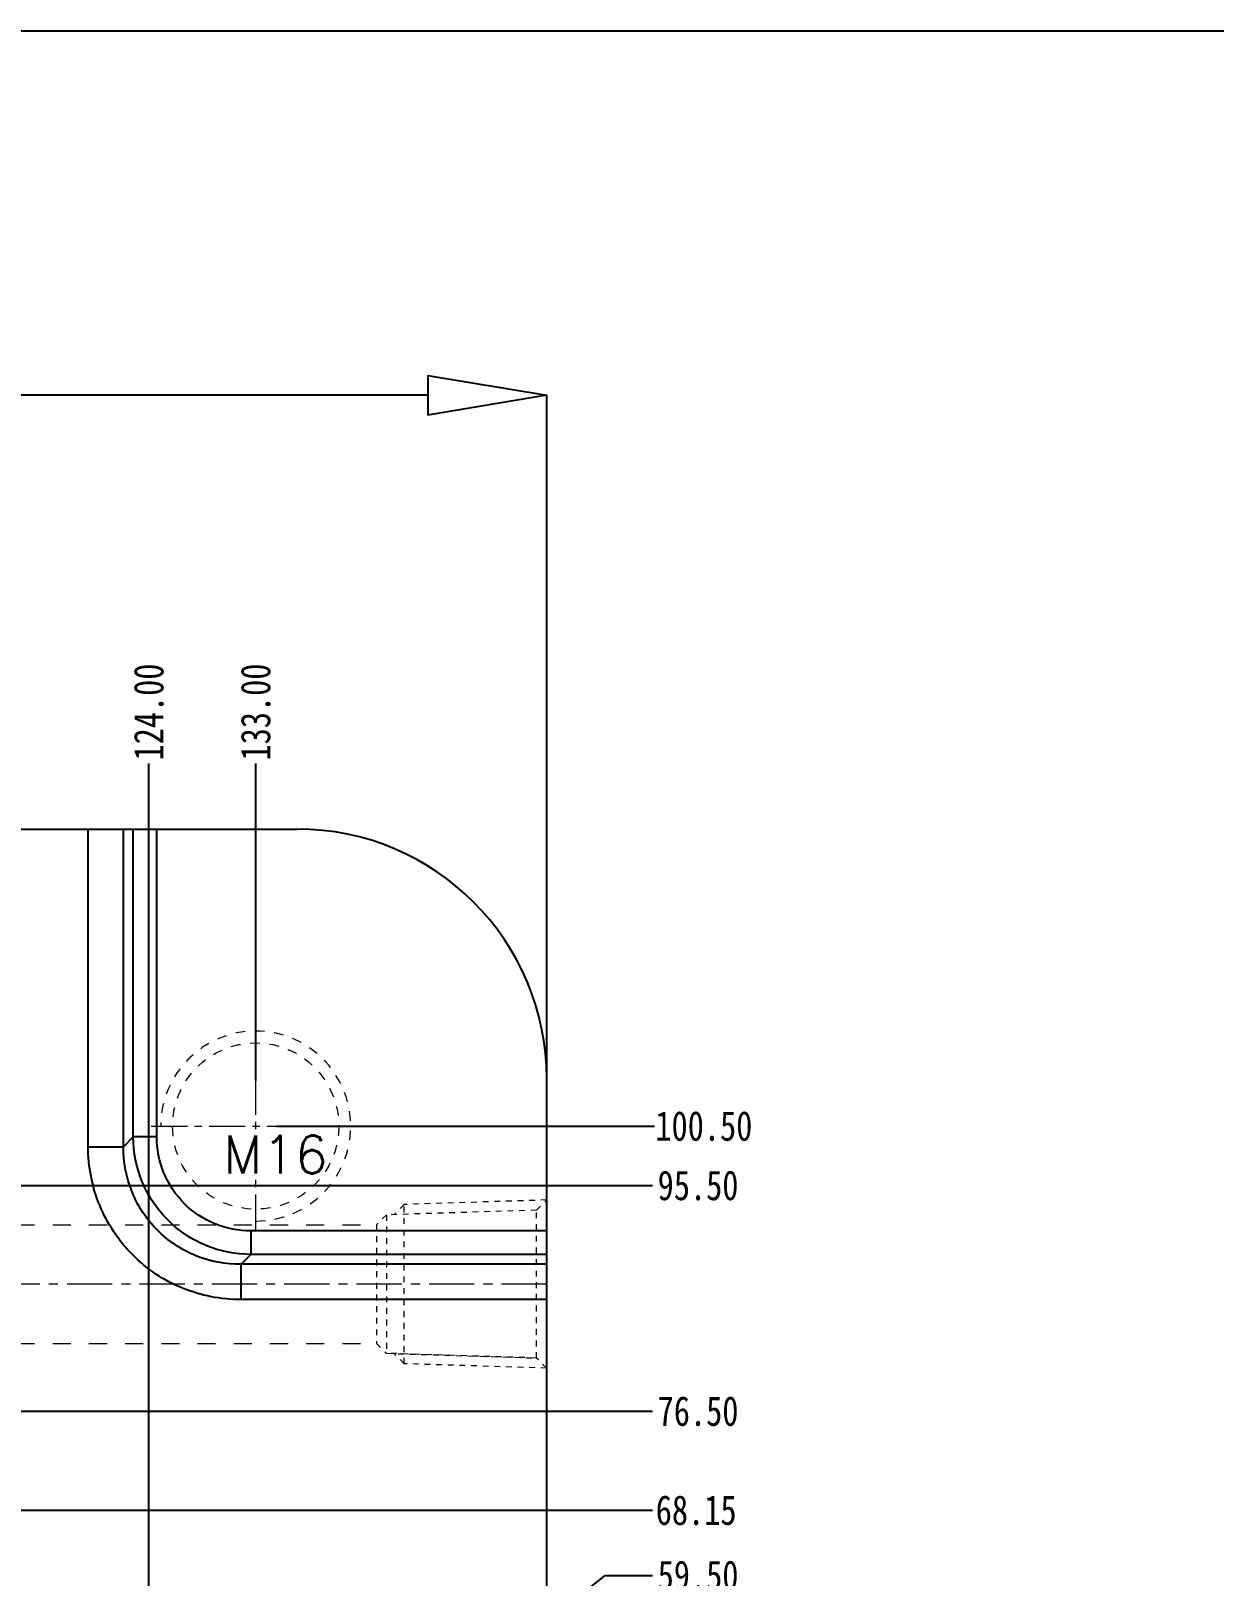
# Model space of a CAD drawing. Header units: millimetres. Extents: x 564 to 2602, y -1989 to 1042.
# Drawn here: x 941.9 to 1041.5, y -677.7 to -547.6 of the extents above; entities that cross this region are included whole.
import ezdxf

# ---------------------------------------------------------------- set-up
doc = ezdxf.new("R2010")
doc.units = ezdxf.units.MM
doc.header["$LTSCALE"] = 16.335
doc.header["$PDMODE"] = 3
doc.header["$PDSIZE"] = 0.3125
doc.linetypes.add('CENTER', pattern=[0.6, 0.375, -0.075, 0.075, -0.075])
doc.linetypes.add('HIDDEN', pattern=[0.2, 0.1, -0.1])
doc.layers.get('0').update_dxf_attribs({"linetype": 'CONTINUOUS'})
doc.layers.get('Defpoints').update_dxf_attribs({"linetype": 'CONTINUOUS'})
for name, color, linetype, lineweight in [('cool', 153, 'HIDDEN', 9), ('dim', 82, 'CONTINUOUS', 9), ('screw', 33, 'CONTINUOUS', 13)]:
    doc.layers.add(name, color=color, linetype=linetype, lineweight=lineweight)
doc.styles.get("Standard").update_dxf_attribs({"font": 'txt', "width": 0.8})
doc.styles.add('TXT', font='txt.shx', dxfattribs={"bigfont": 'gbcbig.shx'})
doc.dimstyles.get("Standard").update_dxf_attribs({"dimtxt": 0.15625, "dimasz": 0.1875, "dimexe": 0.125, "dimexo": 0.0625, "dimtad": 0, "dimtih": 1, "dimtoh": 1, "dimdsep": 46, "dimtxsty": 'Standard', "dimcen": 0.09, "dimadec": 0, "dimazin": 0, "dimtp": 0.01, "dimtm": 0.01, "dimtfac": 1, "dimtofl": 0, "dimtmove": 0, "dimatfit": 3, "dimfxl": 0, "dimtolj": 1, "dimarcsym": 0})
doc.dimstyles.new('STANDARD$0', dxfattribs={"dimscale": 2, "dimtxt": 3, "dimasz": 3, "dimexe": 1.25, "dimexo": 0.625, "dimgap": 0.5, "dimtad": 0, "dimdsep": 46, "dimlunit": 6, "dimtxsty": 'Standard', "dimblk": 'CLOSEDBLANK', "dimcen": 0, "dimclrt": 2, "dimazin": 2, "dimtfac": 2, "dimtmove": 1, "dimatfit": 3, "dimfxl": 0, "dimtolj": 1, "dimtzin": 0, "dimarcsym": 0})

# ---------------------------------------------------------------- blocks, each defined once
blk = doc.blocks.new('cool_jt_f12')
at = {"layer": 'cool', "ltscale": 0.3}
for p, q in [((0, 7.0785), (0.856, 6.2225)), ((0, 7.0785), (12, 6.7035)), ((12, 6.7035), (12.856, 5.8475)), ((12, 6.7035), (12, -6.7035)), ((0.856, 6.2225), (0.856, -6.2225)), ((13.5, 5.827375), (0.856, 6.2225)), ((0.856, 6.2225), (13.5, 5.827375)), ((14.327375, 5), (13.5, 5.827375)), ((13.5, -5.827375), (13.5, 5.827375)), ((14.327375, -5), (14.327375, 5)), ((13.5, -5.827375), (14.327375, -5)), ((0.856, -6.2225), (0, -7.0785)), ((0.856, -6.2225), (13.5, -5.827375)), ((12, -6.7035), (12.856, -5.8475)), ((0, -7.0785), (12, -6.7035))]:
    blk.add_line(p, q, dxfattribs=at)
blk = doc.blocks.new('*D185')
at = {"layer": 'Defpoints', "color": 0}
for p in [(994.22, -677.64), (866.99, -680.81), (827.81, -740.31)]:
    blk.add_point(p, dxfattribs=at)
at = {"layer": 'dim', "color": 6, "linetype": 'Continuous', "lineweight": -2}
for p, q in [((986.22, -680.81), (990.22, -677.64)), ((990.22, -677.64), (994.22, -677.64)), ((866.99, -680.81), (986.22, -680.81))]:
    blk.add_line(p, q, dxfattribs=at)
at = {"layer": 'dim', "color": 4, "insert": (998.05, -677.64), "char_height": 2.5, "attachment_point": 5}
blk.add_mtext('\\A1;59.50', dxfattribs=at)
blk = doc.blocks.new('*D187')
at = {"layer": 'Defpoints', "color": 0}
for p in [(855.96, -672.15), (994.22, -672.15), (827.81, -740.31)]:
    blk.add_point(p, dxfattribs=at)
at = {"layer": 'dim', "color": 6, "linetype": 'Continuous', "lineweight": -2}
blk.add_line((855.96, -672.15), (994.22, -672.15), dxfattribs=at)
at = {"layer": 'dim', "color": 4, "insert": (997.89, -672.15), "char_height": 2.5, "attachment_point": 5}
blk.add_mtext('\\A1;68.15', dxfattribs=at)
blk = doc.blocks.new('*D188')
at = {"layer": 'Defpoints', "color": 0}
for p in [(858.26, -663.81), (994.22, -663.81), (827.81, -740.31)]:
    blk.add_point(p, dxfattribs=at)
at = {"layer": 'dim', "color": 6, "linetype": 'Continuous', "lineweight": -2}
blk.add_line((858.26, -663.81), (994.22, -663.81), dxfattribs=at)
at = {"layer": 'dim', "color": 4, "insert": (998.05, -663.81), "char_height": 2.5, "attachment_point": 5}
blk.add_mtext('\\A1;76.50', dxfattribs=at)
blk = doc.blocks.new('*D189')
at = {"layer": 'Defpoints', "color": 0}
for p in [(857.81, -644.81), (994.22, -644.81), (827.81, -740.31)]:
    blk.add_point(p, dxfattribs=at)
at = {"layer": 'dim', "color": 6, "linetype": 'Continuous', "lineweight": -2}
blk.add_line((857.81, -644.81), (994.22, -644.81), dxfattribs=at)
at = {"layer": 'dim', "color": 4, "insert": (998.05, -644.81), "char_height": 2.5, "attachment_point": 5}
blk.add_mtext('\\A1;95.50', dxfattribs=at)
blk = doc.blocks.new('screw_m16_g')
at = {"layer": 'screw', "color": 1, "linetype": 'CENTER', "ltscale": 0.497582}
for p, q in [((0, -8.8), (0, 8.8)), ((-8.8, 0), (8.8, 0))]:
    blk.add_line(p, q, dxfattribs=at)
at = {"layer": 'screw', "color": 33, "linetype": 'HIDDEN', "ltscale": 0.497582}
blk.add_circle((0, 0), 7, dxfattribs=at)
at = {"layer": 'screw', "color": 92, "linetype": 'HIDDEN', "ltscale": 0.497582}
blk.add_arc((0, 0), 8, 270, 180, dxfattribs=at)
at = {"layer": 'screw', "color": 6, "style": 'TXT'}
blk.add_text('M16', height=3.2, dxfattribs=at).set_placement((-2.72, -4))
blk = doc.blocks.new('*D190')
at = {"layer": 'Defpoints', "color": 0}
for p in [(962.55, -639.81), (994.38, -639.81), (827.81, -740.31)]:
    blk.add_point(p, dxfattribs=at)
at = {"layer": 'dim', "color": 6, "linetype": 'Continuous', "lineweight": -2}
blk.add_line((962.55, -639.81), (994.38, -639.81), dxfattribs=at)
at = {"layer": 'dim', "color": 4, "insert": (998.54, -639.81), "char_height": 2.5, "attachment_point": 5}
blk.add_mtext('\\A1;100.50', dxfattribs=at)
blk = doc.blocks.new('*D200')
at = {"layer": 'Defpoints', "color": 0}
for p in [(951.81, -609.29), (951.81, -734.41), (827.81, -740.31)]:
    blk.add_point(p, dxfattribs=at)
at = {"layer": 'dim', "color": 6, "linetype": 'Continuous', "lineweight": -2}
blk.add_line((951.81, -734.41), (951.81, -609.29), dxfattribs=at)
at = {"layer": 'dim', "color": 4, "insert": (951.81, -604.95), "char_height": 2.5, "attachment_point": 5, "rotation": 90}
blk.add_mtext('\\A1;124.00', dxfattribs=at)
blk = doc.blocks.new('*D203')
at = {"layer": 'Defpoints', "color": 0}
for p in [(960.81, -609.29), (960.81, -636), (827.81, -740.31)]:
    blk.add_point(p, dxfattribs=at)
at = {"layer": 'dim', "color": 6, "linetype": 'Continuous', "lineweight": -2}
blk.add_line((960.81, -636), (960.81, -609.29), dxfattribs=at)
at = {"layer": 'dim', "color": 4, "insert": (960.81, -604.95), "char_height": 2.5, "attachment_point": 5, "rotation": 90}
blk.add_mtext('\\A1;133.00', dxfattribs=at)
blk = doc.blocks.new('_ClosedBlank')
at = {"color": 0, "linetype": 'ByBlock', "lineweight": -2}
for p, q in [((-1, 0.167), (0, 0)), ((-1, 0.167), (-1, -0.167)), ((0, 0), (-1, -0.167))]:
    blk.add_line(p, q, dxfattribs=at)
blk = doc.blocks.new('*D237')
at = {"color": 6, "linetype": 'Continuous', "lineweight": -2}
for p, q in [((670.31, -635.81), (670.31, -578.28)), ((680.31, -578.28), (723.05, -578.28)), ((975.31, -578.28), (757.72, -578.28)), ((985.31, -635.81), (985.31, -578.28))]:
    blk.add_line(p, q, dxfattribs=at)
at = {"layer": 'Defpoints', "color": 0}
for p in [(670.31, -578.28), (670.31, -635.81), (985.31, -635.81)]:
    blk.add_point(p, dxfattribs=at)
at = {"color": 6, "lineweight": -2, "xscale": 10, "yscale": 10, "zscale": 10, "rotation": 180}
blk.add_blockref('_ClosedBlank', (670.31, -578.28), dxfattribs=at)
at = {"color": 6, "lineweight": -2, "xscale": 10, "yscale": 10, "zscale": 10}
blk.add_blockref('_ClosedBlank', (985.31, -578.28), dxfattribs=at)
at = {"color": 4, "insert": (740.39, -578.28), "char_height": 10, "attachment_point": 5}
blk.add_mtext('\\A1;315.00', dxfattribs=at)

msp = doc.modelspace()

# ---------------------------------------------------------------- linework, layer by layer
at = {"color": 7, "linetype": 'Continuous'}
for p, q in [((691.308, -614.805), (964.308, -614.805)), ((946.7, -641.54), (946.7, -614.805)), ((949.671, -641.54), (949.671, -614.805)), ((950.499, -640.711), (950.499, -614.805)), ((952.48, -640.711), (952.48, -614.805)), ((985.308, -844.805), (985.308, -635.805)), ((950.499, -640.711), (949.671, -641.54)), ((952.48, -640.711), (950.499, -640.711)), ((946.7, -641.54), (949.671, -641.54)), ((985.308, -648.633), (960.402, -648.633)), ((960.402, -648.633), (960.402, -650.614)), ((960.402, -650.614), (959.573, -651.442)), ((985.308, -651.442), (959.573, -651.442)), ((959.573, -654.413), (959.573, -651.442)), ((985.308, -650.614), (960.402, -650.614)), ((985.308, -654.413), (959.573, -654.413))]:
    msp.add_line(p, q, dxfattribs=at)
msp.add_lwpolyline([(597.996, -547.614), (1143.323, -547.614), (1143.323, -959.192), (597.996, -959.192)], close=True)
msp.add_arc((964.308, -635.805), 21, 0, 90, dxfattribs=at)
for points, knots in [([(960.402, -650.614), (959.114, -650.609), (956.513, -650.092), (953.222, -647.891), (951.021, -644.599), (950.504, -641.998), (950.499, -640.711)], [0, 0, 0, 0, 0.2500243, 0.5000394, 0.7500009, 1, 1, 1, 1]), ([(960.402, -648.633), (959.37, -648.633), (957.285, -648.228), (954.644, -646.469), (952.885, -643.828), (952.48, -641.742), (952.48, -640.711)], [0, 0, 0, 0, 0.2500568, 0.5000397, 0.7499686, 1, 1, 1, 1]), ([(959.573, -654.413), (958.731, -654.413), (957.043, -654.25), (954.608, -653.52), (952.362, -652.327), (950.395, -650.716), (948.785, -648.749), (947.593, -646.504), (946.863, -644.07), (946.7, -642.382), (946.7, -641.54)], [0, 0, 0, 0, 0.1249997, 0.2500328, 0.3750316, 0.5000448, 0.6250421, 0.7500036, 0.8750011, 1, 1, 1, 1]), ([(959.573, -651.442), (958.282, -651.45), (955.666, -650.959), (952.349, -648.764), (950.154, -645.447), (949.663, -642.831), (949.671, -641.54)], [0, 0, 0, 0, 0.2500104, 0.5000454, 0.7500261, 1, 1, 1, 1])]:
    msp.add_open_spline(points, degree=3, knots=knots, dxfattribs=at)
at = {"layer": 'cool', "ltscale": 0.932966}
for p, q in [((684.638, -648.105), (970.978, -648.105)), ((684.638, -658.105), (970.978, -658.105))]:
    msp.add_line(p, q, dxfattribs=at)
at = {"layer": 'cool', "color": 1, "linetype": 'CENTER', "ltscale": 0.621977}
msp.add_line((985.308, -653.105), (670.308, -653.105), dxfattribs=at)

# ---------------------------------------------------------------- block references
at = {"layer": 'cool', "ltscale": 0.932966, "rotation": 180}
msp.add_blockref('cool_jt_f12', (985.308, -653.105), dxfattribs=at)
at = {"layer": 'screw'}
msp.add_blockref('screw_m16_g', (960.808, -639.805), dxfattribs=at)

# ---------------------------------------------------------------- dimensions: what is measured, and where the dimension line sits
dim = msp.add_linear_dim(base=(670.308, -578.277), p1=(985.308, -635.805), p2=(670.308, -635.805), dimstyle='STANDARD$0', override={"dimtxt": 5, "dimasz": 5, "dimexe": 0, "dimexo": 0, "dimgap": 0, "dimzin": 0, "dimclrd": 6, "dimclre": 6, "dimclrt": 4, "dimfxl": 1.25})
dim.commit()
dim.dimension.update_dxf_attribs({"geometry": '*D237', "text_midpoint": (740.386, -578.277), "dimtype": 160})
at = {"layer": 'dim'}
for feature_location, offset, dtype, picture, middle in [((951.808, -734.405), (0, 125.117), 1, '*D200', (951.808, -604.955)), ((960.808, -635.997), (0, 26.709), 1, '*D203', (960.808, -604.955)), ((962.551, -639.805), (31.825, 0), 0, '*D190', (998.542, -639.805)), ((857.808, -644.805), (136.413, 0), 0, '*D189', (998.054, -644.805)), ((858.262, -663.805), (135.959, 0), 0, '*D188', (998.054, -663.805)), ((855.962, -672.151), (138.259, 0), 0, '*D187', (997.887, -672.151)), ((866.993, -680.805), (127.228, 3.17), 0, '*D185', (998.054, -677.636))]:
    dim = msp.add_ordinate_dim(feature_location=feature_location, offset=offset, dtype=dtype, origin=(827.808, -740.305), dimstyle='Standard', override={"dimtxt": 2.5, "dimasz": 2, "dimexe": 0, "dimexo": 0, "dimgap": 0, "dimtih": 0, "dimtoh": 0, "dimzin": 0, "dimcen": 0, "dimclrd": 6, "dimclre": 6, "dimclrt": 4, "dimadec": 2, "dimtp": 0, "dimtm": 0, "dimfxl": 1.25, "dimtzin": 0}, dxfattribs=at)
    dim.commit()
    dim.dimension.update_dxf_attribs({"geometry": picture, "text_midpoint": middle})

doc.saveas('drawing.dxf')
